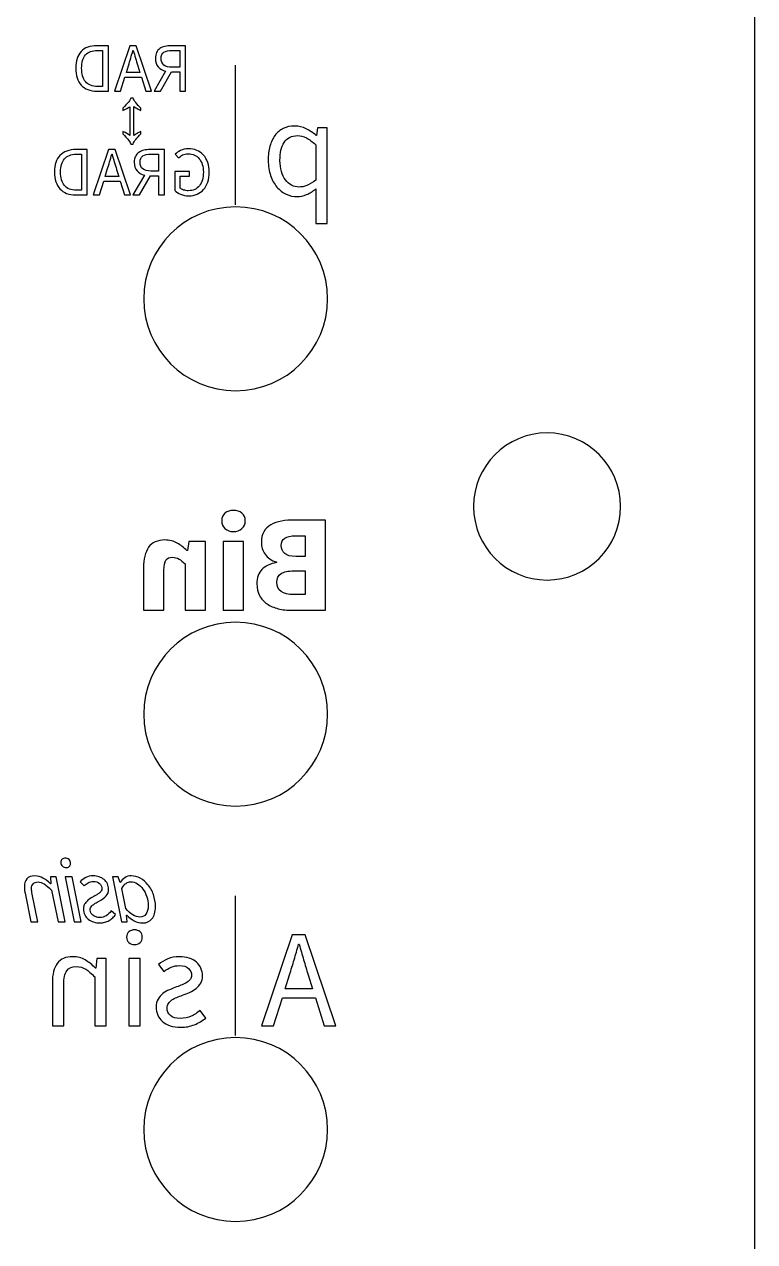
# Model space of a CAD drawing. Extents: x 0 to 186, y 0 to 195.
# Drawn here: x 58.38 to 76.25, y 55.78 to 85.56 of the extents above; entities that cross this region are included whole.
import ezdxf

# ---------------------------------------------------------------- set-up
doc = ezdxf.new("R2010")
doc.units = 0
doc.layers.add('cut', color=7, linetype='CONTINUOUS')
doc.layers.add('engrave', color=7, linetype='CONTINUOUS')

msp = doc.modelspace()

# ---------------------------------------------------------------- linework, layer by layer
at = {"layer": 'cut', "color": 7}
for points in [[(76.252917, 142.343314), (76.252917, 5.183316)], [(63.552917, 81.092274), (63.552917, 81.092274)], [(71.172917, 75.562483), (71.172917, 75.562483)], [(63.552917, 70.932274), (63.552917, 70.932274)], [(63.552917, 60.772274), (63.552917, 60.772274)]]:
    msp.add_lwpolyline(points, dxfattribs=at)
for points in [[(63.552917, 81.092274), (62.310275, 81.092274), (61.303958, 80.085957), (61.303958, 78.843316)], [(65.801875, 78.843316), (65.801875, 80.085957), (64.795558, 81.092274), (63.552917, 81.092274)], [(61.303958, 78.843316), (61.303958, 77.600675), (62.310275, 76.594358), (63.552917, 76.594358)], [(63.552917, 76.594358), (64.795558, 76.594358), (65.801875, 77.600675), (65.801875, 78.843316)], [(71.172917, 75.562483), (70.178803, 75.562483), (69.37375, 74.75743), (69.37375, 73.763316)], [(72.972083, 73.763316), (72.972083, 74.75743), (72.167028, 75.562483), (71.172917, 75.562483)], [(69.37375, 73.763316), (69.37375, 72.769202), (70.178803, 71.964149), (71.172917, 71.964149)], [(71.172917, 71.964149), (72.167028, 71.964149), (72.972083, 72.769202), (72.972083, 73.763316)], [(63.552917, 70.932274), (62.310275, 70.932274), (61.303958, 69.925957), (61.303958, 68.683316)], [(65.801875, 68.683316), (65.801875, 69.925957), (64.795558, 70.932274), (63.552917, 70.932274)], [(61.303958, 68.683316), (61.303958, 67.440675), (62.310275, 66.434358), (63.552917, 66.434358)], [(63.552917, 66.434358), (64.795558, 66.434358), (65.801875, 67.440675), (65.801875, 68.683316)], [(63.552917, 60.772274), (62.310275, 60.772274), (61.303958, 59.765957), (61.303958, 58.523316)], [(65.801875, 58.523316), (65.801875, 59.765957), (64.795558, 60.772274), (63.552917, 60.772274)], [(61.303958, 58.523316), (61.303958, 57.280675), (62.310275, 56.274358), (63.552917, 56.274358)], [(63.552917, 56.274358), (64.795558, 56.274358), (65.801875, 57.280675), (65.801875, 58.523316)]]:
    msp.add_open_spline(points, degree=3, dxfattribs=at)
at = {"layer": 'engrave', "color": 7}
for points in [[(60.156121, 83.923316), (60.4406, 83.923316), (60.4406, 85.034151)], [(60.4406, 85.034151), (60.162891, 85.034151)], [(60.173071, 84.919016), (60.298387, 84.919016), (60.298387, 84.038448), (60.173071, 84.038448)], [(60.842126, 84.262002), (61.246804, 84.262002), (61.353516, 83.923316), (61.497435, 83.923316), (61.121541, 85.034151), (60.962326, 85.034151), (60.586431, 83.923316), (60.735414, 83.923316), (60.842126, 84.262002)], [(61.040254, 84.919016), (61.047024, 84.919016)], [(61.716181, 83.923316), (61.98371, 84.392381), (62.183543, 84.392381), (62.183543, 83.923316), (62.325756, 83.923316), (62.325756, 85.034151), (61.976941, 85.034151)], [(61.997249, 84.920669), (62.183543, 84.920669), (62.183543, 84.507516)], [(60.877679, 84.375433), (60.930183, 84.544775)], [(61.157095, 84.544775), (61.211252, 84.375433), (60.877679, 84.375433)], [(61.838086, 84.407637), (61.555312, 83.923327), (61.716181, 83.923316)], [(62.183543, 84.507516), (61.997249, 84.507516)], [(61.043785, 83.754135), (60.984805, 83.754135)], [(60.789674, 83.505537), (60.789674, 83.446008)], [(60.963307, 83.543021), (60.963307, 82.838567)], [(61.059219, 82.834158), (61.059219, 83.54743), (61.112687, 83.511049)], [(61.234505, 83.449312), (61.234505, 83.505537)], [(60.789674, 82.937785), (60.789674, 82.875498)], [(61.059218, 82.834147), (61.059219, 82.834158)], [(61.234505, 82.875498), (61.234505, 82.93448)], [(65.51104, 81.244511), (65.51104, 80.689094), (65.788749, 80.689094), (65.788749, 83.029208), (65.558479, 83.029208), (65.534707, 82.839557), (65.524578, 82.839557)], [(59.63853, 81.383316), (59.923009, 81.383316), (59.923009, 82.494151)], [(59.923009, 82.494151), (59.6453, 82.494151)], [(60.324535, 81.722002), (60.729213, 81.722002), (60.835925, 81.383316), (60.979844, 81.383316), (60.603949, 82.494151), (60.444734, 82.494151), (60.06884, 81.383316), (60.217823, 81.383316), (60.324535, 81.722002)], [(60.984805, 82.628554), (61.043785, 82.628554)], [(61.19859, 81.383316), (61.466119, 81.852381), (61.665952, 81.852381), (61.665952, 81.383316), (61.808165, 81.383316), (61.808165, 82.494151), (61.459349, 82.494151)], [(65.511041, 82.612696), (65.51104, 81.749082)], [(59.65548, 82.379016), (59.780795, 82.379016), (59.780795, 81.498448), (59.65548, 81.498448)], [(60.522662, 82.379016), (60.529433, 82.379016)], [(61.479658, 82.380669), (61.665952, 82.380669), (61.665952, 81.967516)], [(62.076263, 82.377311), (62.15755, 82.28755)], [(60.360088, 81.835433), (60.412592, 82.004775)], [(60.639504, 82.004775), (60.69366, 81.835433), (60.360088, 81.835433)], [(61.665952, 81.967516), (61.479658, 81.967516)], [(62.191449, 81.552661), (62.191449, 81.842204), (62.426784, 81.842204), (62.426784, 81.959044), (62.062723, 81.959044), (62.062723, 81.491684)], [(62.907684, 81.938735), (62.907685, 81.938732)], [(61.320495, 81.867637), (61.037721, 81.383327), (61.19859, 81.383316)], [(65.51786, 81.532349), (65.51104, 81.244511)], [(64.933297, 71.223299), (65.752885, 71.223299), (65.752886, 73.431445)], [(65.752886, 73.431445), (64.997583, 73.431445)], [(63.498967, 73.150324), (63.498967, 73.150324)], [(65.014533, 73.045317), (65.251624, 73.045317), (65.251624, 72.540749), (65.021354, 72.540749)], [(62.31568, 72.357815), (62.31568, 71.22331), (62.813531, 71.22331), (62.81353, 72.903105)], [(62.81353, 72.903105), (62.407147, 72.903105), (62.373247, 72.689785), (62.359709, 72.689785)], [(63.746186, 72.903105), (63.248336, 72.903105), (63.248336, 71.22331), (63.746186, 71.22331), (63.746186, 72.903105)], [(64.553992, 72.405251), (64.553992, 72.391705)], [(61.299722, 72.266452), (61.299722, 71.22331), (61.797572, 71.22331), (61.797572, 72.202063)], [(64.973915, 72.188522), (65.251624, 72.188522), (65.251624, 71.609435), (64.973915, 71.609435)], [(59.404195, 64.928629), (59.404195, 64.92864)], [(59.160696, 64.700573), (59.018482, 64.700573), (59.034261, 64.535761), (59.025235, 64.535761)], [(59.050107, 64.379972), (59.205895, 63.60331), (59.37746, 63.60331), (59.160696, 64.700573)], [(59.550956, 64.700573), (59.377116, 64.700573), (59.59836, 63.60331), (59.769926, 63.60331), (59.550956, 64.700573)], [(60.732761, 64.562838), (60.723736, 64.562838), (60.680879, 64.700573), (60.54087, 64.700573), (60.75984, 63.60331), (60.902123, 63.60331), (60.884069, 63.765851), (60.893095, 63.765851)], [(59.744778, 64.580962), (59.844066, 64.48388)], [(60.866018, 63.930663), (60.766661, 64.420626)], [(58.39988, 64.303216), (58.53982, 63.60331), (58.711455, 63.60331), (58.575994, 64.280615)], [(60.616248, 63.783893), (60.507866, 63.869753)], [(61.590727, 63.973589), (61.590728, 63.973589)], [(61.211423, 63.72072), (61.211423, 63.72072)], [(64.69631, 61.740686), (65.505666, 61.740686), (65.719089, 61.06331), (66.006927, 61.06331), (65.255138, 63.284983), (64.936708, 63.284983), (64.184919, 61.06331), (64.482886, 61.06331), (64.69631, 61.740686)], [(61.075858, 63.047891), (61.075858, 63.047891)], [(65.092564, 63.054713), (65.106102, 63.054713)], [(60.106925, 62.255383), (60.106925, 61.06331), (60.384634, 61.06331), (60.384635, 62.709205)], [(60.384635, 62.709205), (60.154364, 62.709205), (60.130593, 62.472113), (60.120464, 62.472113)], [(61.218072, 62.709205), (60.940363, 62.709205), (60.940363, 61.06331), (61.218072, 61.06331), (61.218072, 62.709205)], [(61.664867, 62.563581), (61.796951, 62.387466)], [(64.767416, 61.967545), (64.872423, 62.306231)], [(65.326244, 62.306231), (65.434558, 61.967545), (64.767416, 61.967545)], [(59.067195, 62.106452), (59.067195, 61.06331), (59.344904, 61.06331), (59.344904, 62.069142)], [(62.823039, 61.249552), (62.684236, 61.435793)]]:
    msp.add_lwpolyline(points, dxfattribs=at)
at = {"layer": 'engrave', "color": 1}
for points in [[(63.552917, 81.143323), (63.552917, 84.558316)], [(63.552917, 60.82332), (63.552917, 64.238316)]]:
    msp.add_lwpolyline(points, dxfattribs=at)
at = {"layer": 'engrave', "color": 7}
for points in [[(59.771726, 84.891911), (59.682551, 84.797084), (59.637963, 84.661048), (59.637962, 84.483798)], [(60.162891, 85.034151), (59.991291, 85.034151), (59.860903, 84.986738), (59.771726, 84.891911)], [(59.880118, 84.807239), (59.944473, 84.881757), (60.042124, 84.919016), (60.173071, 84.919016)], [(60.986045, 84.730189), (61.004099, 84.791719), (61.022167, 84.854661), (61.040254, 84.919016)], [(61.047024, 84.919016), (61.065078, 84.854661), (61.083138, 84.791719), (61.101207, 84.730189)], [(61.617944, 84.868204), (61.598756, 84.828705), (61.589161, 84.780154), (61.589161, 84.722552)], [(61.698379, 84.96471), (61.663946, 84.939875), (61.637134, 84.907701), (61.617944, 84.868204)], [(61.821162, 85.018064), (61.773741, 85.00734), (61.732813, 84.989549), (61.698379, 84.96471)], [(61.72972, 84.722541), (61.729721, 84.795922), (61.75258, 84.847289), (61.798295, 84.876643)], [(61.798295, 84.876643), (61.844012, 84.905994), (61.91033, 84.920669), (61.997249, 84.920669)], [(61.976941, 85.034151), (61.92051, 85.034151), (61.868584, 85.028789), (61.821162, 85.018064)], [(59.783586, 84.483798), (59.783587, 84.624909), (59.815764, 84.732721), (59.880118, 84.807239)], [(60.930183, 84.544775), (60.949371, 84.606855), (60.967993, 84.668659), (60.986045, 84.730189)], [(61.101207, 84.730189), (61.119277, 84.668659), (61.137906, 84.606855), (61.157095, 84.544775)], [(61.589161, 84.722552), (61.589161, 84.635634), (61.611744, 84.566215), (61.656908, 84.514298)], [(61.798295, 84.560847), (61.752579, 84.596399), (61.729721, 84.650298), (61.72972, 84.722541)], [(59.637962, 84.483798), (59.637963, 84.395739), (59.649254, 84.317002), (59.671836, 84.247584)], [(59.880118, 84.155291), (59.815764, 84.233185), (59.783587, 84.342687), (59.783586, 84.483798)], [(61.656908, 84.514298), (61.702074, 84.46238), (61.762467, 84.426826), (61.838086, 84.407637)], [(61.997249, 84.507516), (61.91033, 84.507516), (61.844012, 84.525296), (61.798295, 84.560847)], [(59.671836, 84.247584), (59.694419, 84.178165), (59.727725, 84.119469), (59.771752, 84.071497)], [(59.771752, 84.071497), (59.815781, 84.023525), (59.869964, 83.986833), (59.9343, 83.961427)], [(60.173071, 84.038448), (60.042124, 84.038448), (59.944473, 84.077395), (59.880118, 84.155291)], [(59.9343, 83.961427), (59.998638, 83.936027), (60.072578, 83.923316), (60.156121, 83.923316)], [(60.984805, 83.754135), (60.964595, 83.704893), (60.941994, 83.666124), (60.917005, 83.637828)], [(61.106623, 83.64224), (61.077225, 83.681192), (61.056279, 83.71849), (61.043785, 83.754135)], [(60.917005, 83.637828), (60.84498, 83.559187), (60.802537, 83.515093), (60.789674, 83.505537)], [(60.789674, 83.446008), (60.868315, 83.482019), (60.926193, 83.514356), (60.963307, 83.543021)], [(61.234505, 83.505537), (61.182691, 83.552575), (61.140064, 83.598142), (61.106623, 83.64224)], [(61.112687, 83.511049), (61.148699, 83.488634), (61.189306, 83.468055), (61.234505, 83.449312)], [(60.963307, 82.838567), (60.927295, 82.86614), (60.869417, 82.899202), (60.789674, 82.937785)], [(60.789674, 82.875498), (60.805109, 82.86483), (60.847185, 82.821295), (60.915903, 82.74486)], [(61.083746, 82.853169), (61.078417, 82.849302), (61.070241, 82.842981), (61.059218, 82.834147)], [(61.100007, 82.863921), (61.094496, 82.860619), (61.089074, 82.857035), (61.083746, 82.853169)], [(61.111584, 82.87109), (61.109383, 82.869679), (61.105522, 82.867223), (61.100007, 82.863921)], [(61.106623, 82.740452), (61.140799, 82.786017), (61.183426, 82.831034), (61.234505, 82.875498)], [(61.234505, 82.93448), (61.189673, 82.915006), (61.148699, 82.893874), (61.111584, 82.87109)], [(64.515389, 82.841313), (64.4612, 82.767932), (64.419996, 82.679876), (64.391779, 82.577144)], [(64.718581, 83.010606), (64.637313, 82.971124), (64.569582, 82.914693), (64.515389, 82.841313)], [(64.999649, 83.069828), (64.893541, 83.069825), (64.799852, 83.050072), (64.718581, 83.010606)], [(64.737187, 82.668559), (64.772156, 82.721648), (64.817304, 82.762849), (64.87263, 82.792169)], [(64.87263, 82.792169), (64.92796, 82.821486), (64.994002, 82.836145), (65.070758, 82.836145)], [(65.279064, 83.002131), (65.189871, 83.047259), (65.096733, 83.069825), (64.999649, 83.069828)], [(65.070758, 82.836145), (65.140763, 82.836145), (65.211319, 82.816954), (65.282425, 82.778577)], [(65.524578, 82.839557), (65.450096, 82.902806), (65.368258, 82.956998), (65.279064, 83.002131)], [(59.6453, 82.494151), (59.4737, 82.494151), (59.343312, 82.446738), (59.254135, 82.351911)], [(60.915903, 82.74486), (60.941258, 82.715831), (60.964226, 82.677062), (60.984805, 82.628554)], [(61.043785, 82.628554), (61.057015, 82.666772), (61.07796, 82.704071), (61.106623, 82.740452)], [(61.459349, 82.494151), (61.402919, 82.494151), (61.350993, 82.488789), (61.303571, 82.478064)], [(62.394641, 82.51446), (62.318987, 82.51446), (62.255202, 82.500066), (62.203283, 82.471285)], [(62.600365, 82.474669), (62.537699, 82.501198), (62.469125, 82.51446), (62.394641, 82.51446)], [(64.391779, 82.577144), (64.363566, 82.47441), (64.349458, 82.35869), (64.349456, 82.229983)], [(64.661016, 82.477201), (64.676831, 82.551682), (64.70222, 82.61547), (64.737187, 82.668559)], [(65.282425, 82.778577), (65.353532, 82.740198), (65.429738, 82.684905), (65.511041, 82.612696)], [(59.254135, 82.351911), (59.16496, 82.257084), (59.120372, 82.121048), (59.120371, 81.943798)], [(59.265995, 81.943798), (59.265996, 82.084909), (59.298173, 82.192721), (59.362527, 82.267239)], [(59.362527, 82.267239), (59.426881, 82.341757), (59.524533, 82.379016), (59.65548, 82.379016)], [(60.412592, 82.004775), (60.431783, 82.066855), (60.450402, 82.128659), (60.468454, 82.190189)], [(60.468454, 82.190189), (60.486508, 82.251719), (60.504576, 82.314661), (60.522662, 82.379016)], [(60.529433, 82.379016), (60.547487, 82.314661), (60.565546, 82.251719), (60.583615, 82.190189)], [(60.583615, 82.190189), (60.601686, 82.128659), (60.620315, 82.066855), (60.639504, 82.004775)], [(61.100353, 82.328204), (61.081165, 82.288705), (61.07157, 82.240154), (61.07157, 82.182552)], [(61.180788, 82.42471), (61.146355, 82.399875), (61.119543, 82.367701), (61.100353, 82.328204)], [(61.303571, 82.478064), (61.25615, 82.46734), (61.215222, 82.449549), (61.180788, 82.42471)], [(61.212129, 82.182541), (61.21213, 82.255922), (61.234989, 82.307289), (61.280704, 82.336643)], [(61.280704, 82.336643), (61.326421, 82.365994), (61.392739, 82.380669), (61.479658, 82.380669)], [(62.203283, 82.471285), (62.151366, 82.442499), (62.109026, 82.411175), (62.076263, 82.377311)], [(62.15755, 82.28755), (62.185766, 82.316901), (62.218219, 82.341455), (62.254908, 82.361213)], [(62.254908, 82.361213), (62.291599, 82.380969), (62.337608, 82.390849), (62.392936, 82.390849)], [(62.392936, 82.390849), (62.449367, 82.390849), (62.500165, 82.380407), (62.54533, 82.359534)], [(62.54533, 82.359534), (62.590495, 82.338649), (62.629166, 82.308745), (62.661343, 82.269798)], [(62.762939, 82.360361), (62.717223, 82.410038), (62.663032, 82.44814), (62.600365, 82.474669)], [(62.661343, 82.269798), (62.693521, 82.230849), (62.718351, 82.183712), (62.735835, 82.128385)], [(62.869599, 82.179183), (62.84421, 82.250288), (62.808656, 82.310681), (62.762939, 82.360361)], [(64.349456, 82.229983), (64.349458, 82.089972), (64.368648, 81.965224), (64.407024, 81.855742)], [(64.637295, 82.229983), (64.637296, 82.320311), (64.645203, 82.402717), (64.661016, 82.477201)], [(64.672848, 81.955632), (64.649147, 82.0369), (64.637296, 82.128352), (64.637295, 82.229983)], [(59.120371, 81.943798), (59.120372, 81.855739), (59.131662, 81.777002), (59.154245, 81.707584)], [(59.362527, 81.615291), (59.298173, 81.693185), (59.265996, 81.802687), (59.265995, 81.943798)], [(61.07157, 82.182552), (61.07157, 82.095634), (61.094153, 82.026215), (61.139317, 81.974298)], [(61.139317, 81.974298), (61.184483, 81.92238), (61.244876, 81.886826), (61.320495, 81.867637)], [(61.280704, 82.020847), (61.234988, 82.056399), (61.21213, 82.110298), (61.212129, 82.182541)], [(61.479658, 81.967516), (61.392739, 81.967516), (61.326421, 81.985296), (61.280704, 82.020847)], [(62.735835, 82.128385), (62.753318, 82.073056), (62.762062, 82.010958), (62.762062, 81.942093)], [(62.762062, 81.942093), (62.762062, 81.872122), (62.75388, 81.809198), (62.737514, 81.753318)], [(62.907685, 81.938732), (62.907685, 82.027926), (62.89499, 82.108077), (62.869599, 82.179183)], [(62.870452, 81.695727), (62.895273, 81.767403), (62.907684, 81.848404), (62.907684, 81.938735)], [(64.771033, 81.750786), (64.72928, 81.806079), (64.696552, 81.87436), (64.672848, 81.955632)], [(59.154245, 81.707584), (59.176828, 81.638165), (59.210134, 81.579469), (59.254161, 81.531497)], [(59.65548, 81.498448), (59.524533, 81.498448), (59.426881, 81.537395), (59.362527, 81.615291)], [(62.666407, 81.610225), (62.635367, 81.570711), (62.596989, 81.540229), (62.551272, 81.518785)], [(62.737514, 81.753318), (62.721151, 81.697438), (62.697448, 81.649742), (62.666407, 81.610225)], [(62.767176, 81.514549), (62.811205, 81.563659), (62.84563, 81.624051), (62.870452, 81.695727)], [(64.407024, 81.855742), (64.445404, 81.746257), (64.497321, 81.653134), (64.562777, 81.576378)], [(64.920068, 81.622113), (64.862468, 81.652601), (64.812789, 81.69549), (64.771033, 81.750786)], [(65.108067, 81.576378), (65.040338, 81.576378), (64.977672, 81.591618), (64.920068, 81.622113)], [(65.294309, 81.615291), (65.224306, 81.589355), (65.162225, 81.576378), (65.108067, 81.576378)], [(65.51104, 81.749082), (65.436558, 81.685827), (65.364314, 81.64123), (65.294309, 81.615291)], [(59.254161, 81.531497), (59.29819, 81.483525), (59.352373, 81.446833), (59.416709, 81.421427)], [(59.416709, 81.421427), (59.481047, 81.396027), (59.554987, 81.383316), (59.63853, 81.383316)], [(62.062723, 81.491684), (62.098863, 81.455579), (62.146845, 81.425107), (62.206668, 81.400266)], [(62.27948, 81.504395), (62.243359, 81.516248), (62.214015, 81.532335), (62.191449, 81.552661)], [(62.206668, 81.400266), (62.266493, 81.375431), (62.333663, 81.36301), (62.40818, 81.36301)], [(62.392936, 81.486615), (62.353421, 81.486615), (62.315603, 81.492542), (62.27948, 81.504395)], [(62.551272, 81.518785), (62.505556, 81.497337), (62.452777, 81.486615), (62.392936, 81.486615)], [(62.40818, 81.36301), (62.481561, 81.36301), (62.548732, 81.375992), (62.609692, 81.401948)], [(62.609692, 81.401948), (62.670654, 81.427913), (62.723148, 81.46544), (62.767176, 81.514549)], [(64.562777, 81.576378), (64.628235, 81.49962), (64.703872, 81.441485), (64.789688, 81.401971)], [(64.789688, 81.401971), (64.875507, 81.362454), (64.96582, 81.342696), (65.060627, 81.342696)], [(65.060627, 81.342696), (65.137385, 81.342696), (65.213573, 81.359629), (65.289192, 81.393496)], [(65.289192, 81.393496), (65.364813, 81.42736), (65.441036, 81.473644), (65.51786, 81.532349)], [(63.29071, 73.597327), (63.237657, 73.549919), (63.211129, 73.487839), (63.211129, 73.411083)], [(63.498967, 73.668433), (63.413184, 73.66843), (63.343765, 73.644726), (63.29071, 73.597327)], [(63.705517, 73.597327), (63.651326, 73.644729), (63.582476, 73.66843), (63.498967, 73.668433)], [(63.786804, 73.411083), (63.786804, 73.487839), (63.759708, 73.549919), (63.705517, 73.597327)], [(63.211129, 73.411083), (63.211129, 73.334324), (63.237658, 73.271676), (63.29071, 73.223137)], [(63.705517, 73.223137), (63.759709, 73.271676), (63.786804, 73.334324), (63.786804, 73.411083)], [(64.416843, 73.316253), (64.343464, 73.273361), (64.28588, 73.216914), (64.244089, 73.146912)], [(64.675897, 73.406017), (64.576576, 73.389055), (64.490225, 73.359143), (64.416843, 73.316253)], [(64.997583, 73.431445), (64.882449, 73.431442), (64.775221, 73.422978), (64.675897, 73.406017)], [(63.29071, 73.223137), (63.343765, 73.174592), (63.413184, 73.150324), (63.498967, 73.150324)], [(63.498967, 73.150324), (63.582476, 73.150324), (63.651326, 73.174595), (63.705517, 73.223137)], [(64.244089, 73.146912), (64.202302, 73.076903), (64.181407, 72.988847), (64.181406, 72.88274)], [(64.669128, 72.811637), (64.669129, 72.895214), (64.697913, 72.955054), (64.755479, 72.991162)], [(64.755479, 72.991162), (64.813048, 73.027263), (64.899399, 73.045317), (65.014533, 73.045317)], [(61.423332, 72.764249), (61.340927, 72.644601), (61.299723, 72.478669), (61.299722, 72.266452)], [(61.82124, 72.943723), (61.638376, 72.94372), (61.50574, 72.883897), (61.423332, 72.764249)], [(62.122669, 72.867551), (62.036852, 72.918331), (61.936377, 72.94372), (61.82124, 72.943723)], [(62.359709, 72.689785), (62.2875, 72.757513), (62.208487, 72.816768), (62.122669, 72.867551)], [(64.181406, 72.88274), (64.181407, 72.833061), (64.188746, 72.783401), (64.203419, 72.733758)], [(64.203419, 72.733758), (64.218097, 72.684112), (64.240679, 72.637828), (64.271167, 72.594905)], [(64.753774, 72.613562), (64.697344, 72.662102), (64.669129, 72.728128), (64.669128, 72.811637)], [(61.797572, 72.202063), (61.797574, 72.323949), (61.813938, 72.407475), (61.846665, 72.452642)], [(61.846665, 72.452642), (61.879395, 72.497806), (61.931898, 72.520387), (62.004175, 72.520389)], [(62.004175, 72.520389), (62.067359, 72.520387), (62.121533, 72.506278), (62.166697, 72.478065)], [(62.166697, 72.478065), (62.211863, 72.449842), (62.261524, 72.409767), (62.31568, 72.357815)], [(64.553992, 72.391705), (64.395932, 72.362351), (64.276267, 72.305903), (64.194995, 72.22236)], [(64.271167, 72.594905), (64.301657, 72.551976), (64.340604, 72.513579), (64.388007, 72.479716)], [(64.388007, 72.479716), (64.435413, 72.445849), (64.490741, 72.421028), (64.553992, 72.405251)], [(65.021354, 72.540749), (64.899399, 72.540749), (64.810205, 72.56502), (64.753774, 72.613562)], [(64.194995, 72.22236), (64.113728, 72.138814), (64.073093, 72.022527), (64.073091, 71.873491)], [(64.56071, 71.910815), (64.560712, 72.007897), (64.595146, 72.078452), (64.664012, 72.122482)], [(64.664012, 72.122482), (64.73288, 72.166508), (64.836181, 72.188522), (64.973915, 72.188522)], [(64.073091, 71.873491), (64.073093, 71.76063), (64.095107, 71.663566), (64.139133, 71.582294)], [(64.973915, 71.609435), (64.698447, 71.609435), (64.560712, 71.709895), (64.56071, 71.910815)], [(64.139133, 71.582294), (64.183163, 71.501025), (64.244124, 71.433862), (64.322016, 71.38081)], [(64.322016, 71.38081), (64.399911, 71.327755), (64.491344, 71.288238), (64.596315, 71.262263)], [(64.596315, 71.262263), (64.701288, 71.236298), (64.813615, 71.223299), (64.933297, 71.223299)], [(59.305975, 65.134058), (59.284134, 65.115968), (59.273213, 65.090407), (59.273212, 65.057336)], [(59.273212, 65.057336), (59.273213, 65.019668), (59.286384, 64.988801), (59.312728, 64.964731)], [(59.383869, 65.16118), (59.353782, 65.161177), (59.327818, 65.152149), (59.305975, 65.134058)], [(59.312728, 64.964731), (59.33907, 64.940657), (59.369561, 64.928626), (59.404195, 64.928629)], [(59.475302, 65.123938), (59.448982, 65.148773), (59.418504, 65.161177), (59.383869, 65.16118)], [(59.404195, 64.92864), (59.434282, 64.928637), (59.460236, 64.937276), (59.482054, 64.954576)], [(59.514782, 65.030198), (59.514783, 65.067863), (59.501622, 65.099108), (59.475302, 65.123938)], [(59.482054, 64.954576), (59.503873, 64.971876), (59.514783, 64.997076), (59.514782, 65.030198)], [(58.441636, 64.655409), (58.401766, 64.607245), (58.381831, 64.540282), (58.381829, 64.454524)], [(58.641452, 64.727653), (58.548114, 64.72765), (58.481509, 64.703579), (58.441636, 64.655409)], [(58.837857, 64.672357), (58.776144, 64.709221), (58.710676, 64.72765), (58.641452, 64.727653)], [(59.025235, 64.535761), (58.96203, 64.589962), (58.89957, 64.635496), (58.837857, 64.672357)], [(59.885855, 64.687038), (59.832411, 64.659945), (59.785385, 64.624599), (59.744778, 64.580962)], [(60.067584, 64.727655), (59.999877, 64.727653), (59.9393, 64.714109), (59.885855, 64.687038)], [(60.213242, 64.703949), (60.167354, 64.719753), (60.118801, 64.727655), (60.067584, 64.727655)], [(60.33289, 64.637356), (60.299014, 64.66595), (60.259131, 64.688147), (60.213242, 64.703949)], [(60.414195, 64.53352), (60.393869, 64.574149), (60.366767, 64.608761), (60.33289, 64.637356)], [(60.840007, 64.68252), (60.794097, 64.652432), (60.758348, 64.61254), (60.732761, 64.562838)], [(60.996931, 64.727653), (60.938228, 64.72765), (60.88592, 64.71261), (60.840007, 64.68252)], [(61.218175, 64.668981), (61.147437, 64.708095), (61.073689, 64.72765), (60.996931, 64.727653)], [(61.407828, 64.508682), (61.352133, 64.576435), (61.288915, 64.629868), (61.218175, 64.668981)], [(58.381829, 64.454524), (58.381831, 64.428898), (58.382958, 64.404788), (58.385205, 64.382213)], [(58.385205, 64.382213), (58.387463, 64.359635), (58.392348, 64.333303), (58.39988, 64.303216)], [(58.557872, 64.409326), (58.557873, 64.465042), (58.570676, 64.5072), (58.596285, 64.535795)], [(58.562385, 64.352895), (58.559376, 64.370958), (58.557872, 64.389756), (58.557872, 64.409326)], [(58.575994, 64.280615), (58.569931, 64.310748), (58.565396, 64.334842), (58.562385, 64.352895)], [(58.596285, 64.535795), (58.621894, 64.564387), (58.663293, 64.578684), (58.720481, 64.578687)], [(58.720481, 64.578687), (58.764119, 64.578684), (58.812661, 64.562883), (58.866105, 64.531282)], [(58.866105, 64.531282), (58.91955, 64.499676), (58.980884, 64.44924), (59.050107, 64.379972)], [(59.844066, 64.48388), (59.8742, 64.513965), (59.90733, 64.53954), (59.943457, 64.560602)], [(59.943457, 64.560602), (59.979585, 64.581656), (60.022476, 64.592192), (60.072131, 64.592194)], [(60.072131, 64.592194), (60.130836, 64.592192), (60.180135, 64.575261), (60.220029, 64.541411)], [(60.220029, 64.541411), (60.259924, 64.507559), (60.279871, 64.467297), (60.27987, 64.420629)], [(60.264057, 64.359649), (60.253516, 64.341587), (60.239208, 64.325048), (60.221131, 64.310006)], [(60.27987, 64.420629), (60.279871, 64.398023), (60.274598, 64.3777), (60.264057, 64.359649)], [(60.383706, 64.23776), (60.424358, 64.282913), (60.444684, 64.337091), (60.444684, 64.400297)], [(60.444684, 64.400297), (60.444684, 64.448484), (60.434521, 64.492892), (60.414195, 64.53352)], [(60.766661, 64.420626), (60.798265, 64.477813), (60.832877, 64.5192), (60.870496, 64.544787)], [(60.870496, 64.544787), (60.908118, 64.570384), (60.948012, 64.583163), (60.990179, 64.583163)], [(60.990179, 64.583163), (61.044336, 64.583163), (61.097012, 64.566992), (61.148206, 64.534624)], [(61.148206, 64.534624), (61.1994, 64.502261), (61.244565, 64.458991), (61.283701, 64.404813)], [(61.283701, 64.404813), (61.322838, 64.350632), (61.354062, 64.288551), (61.377373, 64.218569)], [(61.54105, 64.269352), (61.507931, 64.36115), (61.463524, 64.440926), (61.407828, 64.508682)], [(59.883581, 64.074051), (59.863255, 64.049188), (59.848959, 64.023982), (59.84069, 63.998396)], [(59.962611, 64.148569), (59.930251, 64.123734), (59.903908, 64.098901), (59.883581, 64.074051)], [(60.085705, 64.226463), (60.036004, 64.199369), (59.994973, 64.173396), (59.962611, 64.148569)], [(60.035992, 63.995018), (60.051037, 64.010822), (60.07173, 64.026999), (60.098073, 64.04356)], [(60.159051, 64.267114), (60.135739, 64.253567), (60.111291, 64.240021), (60.085705, 64.226463)], [(60.098073, 64.04356), (60.124415, 64.060126), (60.156398, 64.078939), (60.194019, 64.100024)], [(60.221131, 64.310006), (60.203055, 64.294964), (60.182363, 64.280663), (60.159051, 64.267114)], [(60.194019, 64.100024), (60.279825, 64.146692), (60.343054, 64.192604), (60.383706, 64.23776)], [(61.377373, 64.218569), (61.400685, 64.148589), (61.412341, 64.075953), (61.412341, 64.000668)], [(61.590728, 63.973589), (61.590728, 64.078962), (61.57417, 64.177551), (61.54105, 64.269352)], [(59.84069, 63.998396), (59.832423, 63.972798), (59.828289, 63.944974), (59.828286, 63.914886)], [(59.828286, 63.914886), (59.828287, 63.863717), (59.838449, 63.817057), (59.858775, 63.774913)], [(59.858775, 63.774913), (59.879101, 63.732768), (59.907696, 63.697019), (59.944558, 63.667668)], [(59.993101, 63.892286), (59.993101, 63.911844), (59.99649, 63.929918), (60.003264, 63.946476)], [(60.011152, 63.821177), (59.999118, 63.842993), (59.993101, 63.8667), (59.993101, 63.892286)], [(60.003264, 63.946476), (60.01004, 63.963042), (60.020948, 63.979216), (60.035992, 63.995018)], [(60.061967, 63.76361), (60.040126, 63.780176), (60.023187, 63.799359), (60.011152, 63.821177)], [(60.136484, 63.724096), (60.108649, 63.733889), (60.08381, 63.74704), (60.061967, 63.76361)], [(60.225643, 63.70942), (60.194041, 63.70942), (60.164321, 63.714303), (60.136484, 63.724096)], [(60.383704, 63.753447), (60.335519, 63.724096), (60.282832, 63.70942), (60.225643, 63.70942)], [(60.507866, 63.869753), (60.473277, 63.82157), (60.43189, 63.782801), (60.383704, 63.753447)], [(60.547381, 63.702658), (60.575239, 63.728256), (60.598196, 63.755324), (60.616248, 63.783893)], [(61.036447, 63.771501), (60.976985, 63.805353), (60.920175, 63.858408), (60.866018, 63.930663)], [(60.893095, 63.765851), (60.945782, 63.708661), (61.005233, 63.66276), (61.071447, 63.628149)], [(61.211423, 63.72072), (61.154235, 63.72072), (61.095909, 63.737654), (61.036447, 63.771501)], [(61.358184, 63.789585), (61.32208, 63.743673), (61.27316, 63.72072), (61.211423, 63.72072)], [(61.412341, 64.000668), (61.412341, 63.905858), (61.39429, 63.835497), (61.358184, 63.789585)], [(61.504944, 63.677828), (61.562132, 63.745559), (61.590727, 63.844145), (61.590727, 63.973589)], [(59.944558, 63.667668), (59.981421, 63.638314), (60.025071, 63.615739), (60.075506, 63.599938)], [(60.075506, 63.599938), (60.125943, 63.584133), (60.180513, 63.576231), (60.239217, 63.576231)], [(60.239217, 63.576231), (60.275322, 63.576231), (60.311817, 63.581509), (60.348702, 63.592035)], [(60.348702, 63.592035), (60.385588, 63.602591), (60.420958, 63.617266), (60.454811, 63.636065)], [(60.454811, 63.636065), (60.488665, 63.654889), (60.519522, 63.677072), (60.547381, 63.702658)], [(61.071447, 63.628149), (61.137663, 63.593537), (61.205405, 63.576231), (61.274674, 63.576231)], [(61.274674, 63.576231), (61.370999, 63.576231), (61.447755, 63.610098), (61.504944, 63.677828)], [(60.938658, 63.357743), (60.901417, 63.325014), (60.882796, 63.281571), (60.882795, 63.227416)], [(60.882795, 63.227416), (60.882796, 63.175461), (60.901416, 63.132552), (60.938658, 63.098691)], [(61.075858, 63.406836), (61.021633, 63.406836), (60.9759, 63.390467), (60.938658, 63.357743)], [(61.213008, 63.357743), (61.175732, 63.39047), (61.130016, 63.406836), (61.075858, 63.406836)], [(61.268922, 63.227416), (61.268922, 63.281571), (61.250284, 63.325014), (61.213008, 63.357743)], [(61.213008, 63.098691), (61.250284, 63.132552), (61.268922, 63.175461), (61.268922, 63.227416)], [(60.938658, 63.098691), (60.9759, 63.064822), (61.021633, 63.047891), (61.075858, 63.047891)], [(61.075858, 63.047891), (61.130016, 63.047891), (61.175732, 63.064825), (61.213008, 63.098691)], [(64.984147, 62.677063), (65.020253, 62.80012), (65.056392, 62.926002), (65.092564, 63.054713)], [(65.106102, 63.054713), (65.142208, 62.926002), (65.17833, 62.80012), (65.214468, 62.677063)], [(59.187446, 62.587299), (59.10728, 62.478951), (59.067197, 62.318669), (59.067195, 62.106452)], [(59.568456, 62.749822), (59.394618, 62.749819), (59.267615, 62.695647), (59.187446, 62.587299)], [(59.871539, 62.670241), (59.78462, 62.723293), (59.683592, 62.749819), (59.568456, 62.749822)], [(60.120464, 62.472113), (60.041434, 62.551143), (59.958459, 62.617183), (59.871539, 62.670241)], [(61.890021, 62.695667), (61.803102, 62.659559), (61.728051, 62.61553), (61.664867, 62.563581)], [(62.176256, 62.749822), (62.072353, 62.749819), (61.976941, 62.73176), (61.890021, 62.695667)], [(61.973013, 62.492475), (62.033958, 62.51954), (62.100569, 62.53309), (62.172846, 62.533093)], [(62.172846, 62.533093), (62.276682, 62.53309), (62.35287, 62.509386), (62.401411, 62.461984)], [(62.413296, 62.714268), (62.343327, 62.737975), (62.264314, 62.749819), (62.176256, 62.749822)], [(62.591063, 62.616083), (62.542522, 62.657838), (62.483267, 62.690564), (62.413296, 62.714268)], [(62.702839, 62.467101), (62.676864, 62.524665), (62.639605, 62.574328), (62.591063, 62.616083)], [(64.872423, 62.306231), (64.910802, 62.430392), (64.948044, 62.554002), (64.984147, 62.677063)], [(65.214468, 62.677063), (65.250608, 62.554002), (65.287866, 62.430392), (65.326244, 62.306231)], [(59.344904, 62.069142), (59.344905, 62.224926), (59.369745, 62.337253), (59.419421, 62.406124)], [(59.419421, 62.406124), (59.469101, 62.474989), (59.548131, 62.509423), (59.656513, 62.509423)], [(59.656513, 62.509423), (59.742297, 62.509423), (59.817934, 62.487974), (59.883424, 62.445087)], [(59.883424, 62.445087), (59.948916, 62.402195), (60.023416, 62.33896), (60.106925, 62.255383)], [(61.796951, 62.387466), (61.853383, 62.430392), (61.91207, 62.465393), (61.973013, 62.492475)], [(62.401411, 62.461984), (62.449953, 62.414579), (62.474223, 62.359286), (62.474223, 62.296102)], [(62.474223, 62.296102), (62.474223, 62.257655), (62.464077, 62.224892), (62.443785, 62.197815)], [(62.697775, 62.10304), (62.727127, 62.152716), (62.741804, 62.212525), (62.741804, 62.282459)], [(62.741804, 62.282459), (62.741804, 62.347986), (62.728816, 62.409533), (62.702839, 62.467101)], [(61.93069, 61.940415), (61.870884, 61.915579), (61.817279, 61.884535), (61.769873, 61.847293)], [(62.108457, 62.011574), (62.049753, 61.988968), (61.990498, 61.965253), (61.93069, 61.940415)], [(62.24571, 62.064076), (62.201682, 62.047114), (62.155931, 62.029625), (62.108457, 62.011574)], [(62.36255, 62.123348), (62.328685, 62.10077), (62.289739, 62.081026), (62.24571, 62.064076)], [(62.443785, 62.197815), (62.423494, 62.170722), (62.396416, 62.145915), (62.36255, 62.123348)], [(62.426887, 61.877835), (62.485592, 61.903799), (62.538078, 61.935419), (62.584345, 61.972661)], [(62.584345, 61.972661), (62.630613, 62.009901), (62.668423, 62.05336), (62.697775, 62.10304)], [(61.653033, 61.710144), (61.622545, 61.655952), (61.6073, 61.590479), (61.607299, 61.513723)], [(61.769873, 61.847293), (61.72247, 61.810051), (61.683523, 61.764336), (61.653033, 61.710144)], [(61.908676, 61.608549), (61.931276, 61.640139), (61.960078, 61.667802), (61.995079, 61.69154)], [(61.995079, 61.69154), (62.030082, 61.715275), (62.070148, 61.73617), (62.115278, 61.754224)], [(62.115278, 61.754224), (62.16041, 61.772286), (62.205575, 61.790329), (62.250774, 61.808383)], [(62.250774, 61.808383), (62.309479, 61.828703), (62.368183, 61.851856), (62.426887, 61.877835)], [(61.607299, 61.513723), (61.6073, 61.445992), (61.62027, 61.382775), (61.646211, 61.324069)], [(61.874776, 61.496773), (61.874777, 61.539699), (61.886076, 61.576958), (61.908676, 61.608549)], [(61.956063, 61.313941), (61.901873, 61.36362), (61.874777, 61.424563), (61.874776, 61.496773)], [(62.684236, 61.435793), (62.611958, 61.377158), (62.538009, 61.32977), (62.462389, 61.293632)], [(61.646211, 61.324069), (61.672153, 61.265364), (61.710532, 61.21343), (61.761347, 61.168266)], [(61.761347, 61.168266), (61.812163, 61.123099), (61.87538, 61.087548), (61.950999, 61.061606)], [(61.950999, 61.061606), (62.02662, 61.035669), (62.112971, 61.022693), (62.210053, 61.022693)], [(62.199924, 61.239423), (62.091542, 61.239423), (62.010256, 61.264258), (61.956063, 61.313941)], [(62.462389, 61.293632), (62.38677, 61.257493), (62.299282, 61.239423), (62.199924, 61.239423)], [(62.210053, 61.022693), (62.327462, 61.022693), (62.439238, 61.044142), (62.545381, 61.087031)], [(62.545381, 61.087031), (62.651525, 61.12992), (62.744077, 61.184096), (62.823039, 61.249552)]]:
    msp.add_open_spline(points, degree=3, dxfattribs=at)

doc.saveas('drawing.dxf')
